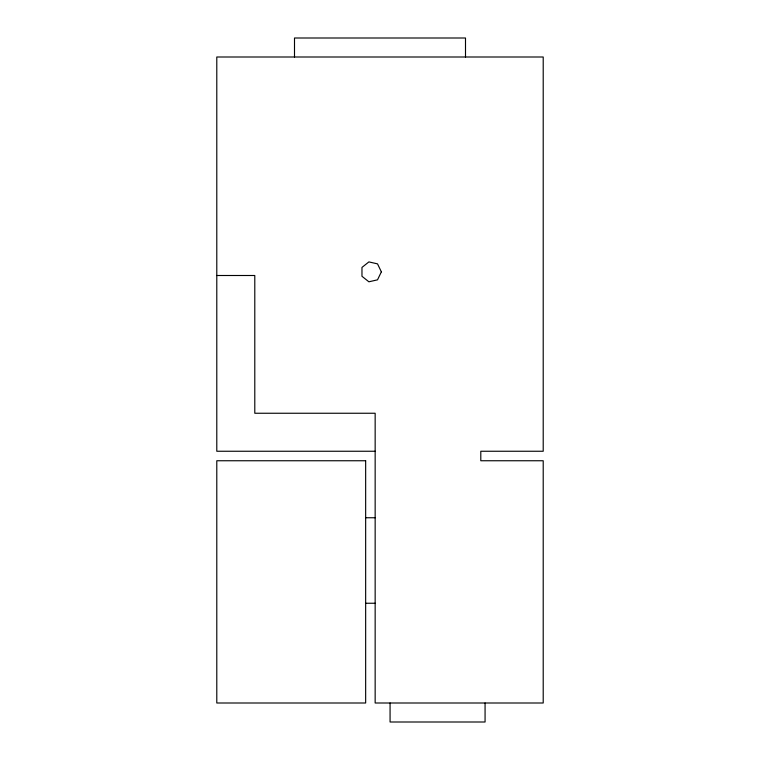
<?xml version="1.0" encoding="UTF-8"?>
<svg xmlns="http://www.w3.org/2000/svg" width="760" height="760" viewBox="0 0 760 760"><rect width="100%" height="100%" fill="white"/><g stroke="black" fill="none" stroke-linecap="round" stroke-linejoin="round"><path stroke-width="1.14" d="M216.79 275.5L254.79 275.5L254.79 413.25L375.155 413.25L375.155 703L543.21 703L543.21 460.75L480.795 460.75L480.795 451.25L543.21 451.25L543.21 57L216.79 57L216.79 451.25L375.155 451.25M365.655 517.75L375.155 517.75M365.655 603.25L375.155 603.25M485.07 703L485.07 722L390.07 722L390.07 703M465.5 57L465.5 38L294.5 38L294.5 57M381.358 271.852L377.52 279.832L368.885 281.798L361.969 276.279L361.969 267.425L368.885 261.905L377.52 263.872L381.358 271.852M365.655 460.75L216.79 460.75L216.79 703L365.655 703L365.655 460.75"/></g></svg>
